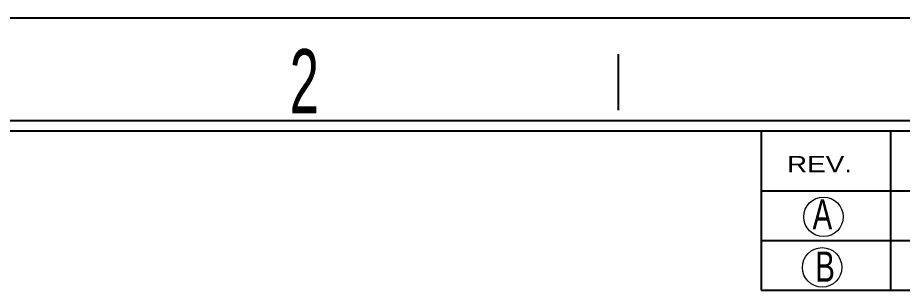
# Model space of a CAD drawing. Header units: millimetres. Extents: x 2 to 295, y 1 to 209.
# Drawn here: x 107.3 to 192.2, y 182.5 to 208.7 of the extents above; entities that cross this region are included whole.
import ezdxf

# ---------------------------------------------------------------- set-up
doc = ezdxf.new("R2010")
doc.units = ezdxf.units.MM
doc.layers.add('SLD-0', color=179, linetype='Continuous')
doc.styles.add('SLDTEXTSTYLE11', font='ARIAL.TTF', dxfattribs={"width": 1.2324})
doc.styles.add('SLDTEXTSTYLE6', font='GOTHIC.TTF', dxfattribs={"width": 0.7304})
doc.styles.add('SLDTEXTSTYLE7', font='GOTHIC.TTF', dxfattribs={"width": 0.61171})

msp = doc.modelspace()

# ---------------------------------------------------------------- linework, layer by layer
at = {"layer": 'SLD-0'}
for p, q in [((1.591, 208.674), (295.107, 208.674)), ((12.675, 197.811), (289.181, 197.811))]:
    msp.add_line(p, q, dxfattribs=at)
at = {"layer": 'SLD-0', "color": 6, "linetype": 'Continuous'}
for p, q in [((164.952, 199.786), (164.952, 205.169)), ((11.687, 198.799), (290.169, 198.799))]:
    msp.add_line(p, q, dxfattribs=at)
at = {"layer": 'SLD-0', "color": 179, "linetype": 'Continuous'}
for p, q in [((178.659, 197.811), (178.659, 182.514)), ((191.05, 197.811), (191.05, 182.514)), ((178.659, 192.074), (289.181, 192.074)), ((178.659, 187.294), (289.181, 187.294)), ((178.659, 182.514), (289.181, 182.514))]:
    msp.add_line(p, q, dxfattribs=at)
at = {"layer": 'SLD-0', "lineweight": 0}
for centre in [(184.622, 189.564), (184.499, 184.715)]:
    msp.add_circle(centre, 1.894, dxfattribs=at)

# ---------------------------------------------------------------- texts
at = {"layer": 'SLD-0', "attachment_point": 1}
for s, insert, char_height, style in [('2', (133.388, 205.655), 6.172, 'SLDTEXTSTYLE7'), ('A', (183.578, 191.252), 2.903, 'SLDTEXTSTYLE6'), ('B', (183.832, 186.237), 2.903, 'SLDTEXTSTYLE6')]:
    msp.add_mtext(s, dxfattribs=dict(at, insert=insert, char_height=char_height, style=style))
at = {"layer": 'SLD-0', "color": 179, "insert": (181.129, 195.4), "char_height": 1.5536, "attachment_point": 1, "style": 'SLDTEXTSTYLE11'}
msp.add_mtext('REV.', dxfattribs=at)

doc.saveas('drawing.dxf')
